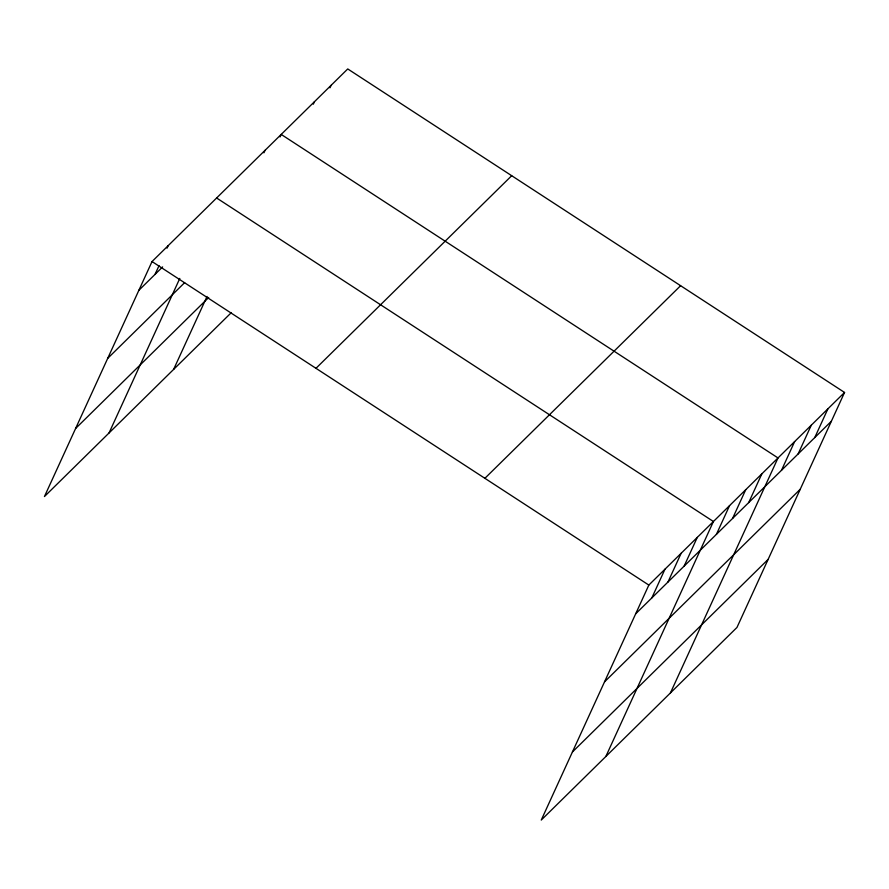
<?xml version="1.0" encoding="UTF-8"?>
<svg xmlns="http://www.w3.org/2000/svg" width="889" height="889" viewBox="0 0 889 889"><rect width="100%" height="100%" fill="white"/><g stroke="black" fill="none" stroke-linecap="round" stroke-linejoin="round"><path stroke-width="1.33" d="M844.55 392.46L648.837 585.073L541.257 820.058L736.97 627.445L844.55 392.46L347.743 68.942L152.03 261.555L44.45 496.54L231.351 312.595M155.019 274.401L159.031 265.655M167.032 248.164L168.177 245.664M109.036 432.976L179.8 278.413M263.911 152.819L265.055 150.319M173.622 369.413L207.037 296.437M280.057 136.928L281.202 134.428L778.008 457.946L670.428 692.931M313.328 104.191L314.473 101.69M329.963 87.811L331.108 85.322M651.826 597.919L664.983 569.182M667.972 582.028L681.13 553.291M684.119 566.137L697.276 537.401M605.842 756.495L713.423 521.51L216.616 197.991M716.412 534.356L729.569 505.619M732.558 518.476L745.715 489.728M748.705 502.585L761.862 473.837M781.487 470.314L794.644 441.577M798.122 453.946L811.279 425.209M814.757 437.577L827.915 408.829M138.873 290.292L162.62 266.922M107.713 358.356L184.645 282.646M75.609 428.476L208.693 297.504M315.984 368.313L511.697 175.711M484.894 478.304L680.607 285.702M635.679 613.81L831.393 421.208M604.52 681.874L800.233 489.261M572.416 751.994L768.129 559.392M152.03 261.555L648.837 585.073"/></g></svg>
